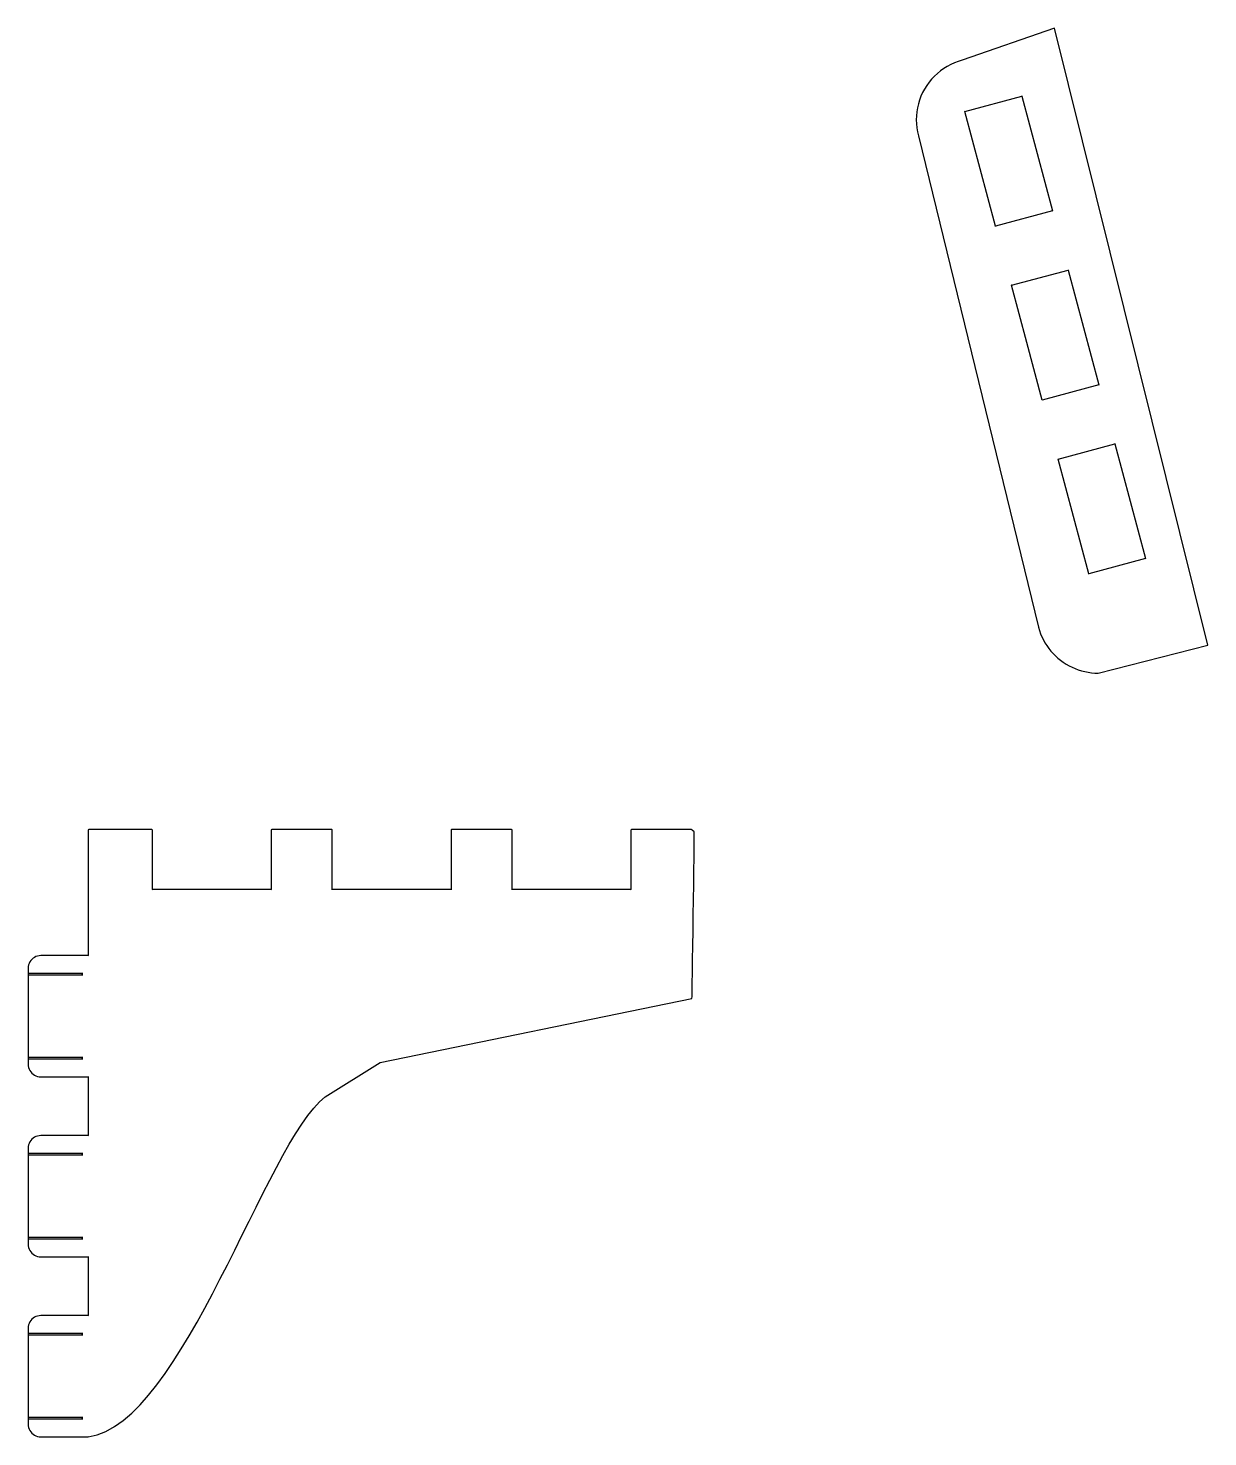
# Model space of a CAD drawing. Extents: x -289 to -96, y -184 to 46.
import ezdxf

# ---------------------------------------------------------------- set-up
doc = ezdxf.new("R2010")
doc.units = 0
doc.layers.add('Layer_1', color=7, linetype='CONTINUOUS')

msp = doc.modelspace()

# ---------------------------------------------------------------- linework, layer by layer
at = {"layer": 'Layer_1', "color": 7}
for points in [[(-114.40253, -59.18259), (-96.48377, -54.62022), (-121.56344, 46.16786), (-136.63916, 40.93349)], [(-143.78116, 28.56342), (-124.15853, -51.69654)], [(-279.44679, -84.8355), (-279.44679, -94.63556), (-279.44679, -105.33562), (-287.18679, -105.33562)], [(-269.04679, -84.7355), (-279.34679, -84.7355)], [(-249.54679, -84.8355), (-249.54679, -94.53556), (-268.94679, -94.53556), (-268.94679, -84.8355)], [(-239.64679, -84.7355), (-249.44679, -84.7355)], [(-220.14679, -84.8355), (-220.14679, -94.53556), (-239.54679, -94.53556), (-239.54679, -84.8355)], [(-210.24679, -84.7355), (-220.04679, -84.7355)], [(-190.74679, -84.8355), (-190.74679, -94.53556), (-210.14679, -94.53556), (-210.14679, -84.8355)], [(-180.84679, -84.7355), (-190.64679, -84.7355)], [(-180.40725, -85.09139), (-180.74679, -84.8355)], [(-289.24679, -107.39563), (-289.24679, -108.37564)], [(-289.24679, -108.37564), (-289.24679, -122.09572)], [(-280.32679, -108.27564), (-289.14679, -108.27564)], [(-289.14679, -108.47564), (-280.32679, -108.47564)], [(-240.70501, -128.41554), (-231.74322, -122.81208), (-180.77576, -112.33578)], [(-289.24679, -122.09572), (-289.24679, -123.07573)], [(-280.32679, -121.99572), (-289.14679, -121.99572)], [(-289.14679, -122.19572), (-280.32679, -122.19572)], [(-287.18679, -125.13574), (-279.44679, -125.13574), (-279.44679, -134.7358), (-287.18679, -134.7358)], [(-289.24679, -136.79581), (-289.24679, -137.77581)], [(-289.24679, -137.77582), (-289.24679, -151.49591)], [(-280.32679, -137.67582), (-289.14679, -137.67582)], [(-289.14679, -137.87582), (-280.32679, -137.87582)], [(-289.24679, -151.49591), (-289.24679, -152.47591)], [(-280.32679, -151.39591), (-289.14679, -151.39591)], [(-289.14679, -151.59591), (-280.32679, -151.59591)], [(-287.18679, -154.53593), (-279.44679, -154.53593), (-279.44679, -164.13598), (-287.18679, -164.13598)], [(-289.24679, -166.19599), (-289.24679, -167.176)], [(-289.24679, -167.176), (-289.24679, -180.89608)], [(-280.32679, -167.076), (-289.14679, -167.076)], [(-289.14679, -167.276), (-280.32679, -167.276)], [(-289.24679, -180.89608), (-289.24679, -181.87609)], [(-280.32679, -180.79608), (-289.14679, -180.79608)], [(-289.14679, -180.99608), (-280.32679, -180.99608)], [(-287.18679, -183.9361), (-279.44679, -183.9361)]]:
    msp.add_lwpolyline(points, dxfattribs=at)
for points in [[(-133.66553, 23.19491), (-136.17653, 32.56496), (-126.90353, 35.04898), (-121.88253, 16.31087), (-131.15553, 13.82585)], [(-126.05653, -5.20326), (-128.56753, 4.16679), (-119.29453, 6.65081), (-114.27353, -12.0883), (-123.54653, -14.57232)], [(-118.44753, -33.60143), (-120.95753, -24.23238), (-111.68453, -21.74736), (-106.66353, -40.48648), (-115.93653, -42.97149)], [(-114.40253, -59.18259)], [(-240.70501, -128.41554)]]:
    msp.add_lwpolyline(points, close=True, dxfattribs=at)
for points in [[(-136.63916, 40.93349), (-138.35216, 40.47449), (-139.91316, 39.57349), (-141.16716, 38.31948)], [(-141.16716, 38.31948), (-142.42016, 37.06647), (-143.32216, 35.50446), (-143.78116, 33.79145)], [(-126.90353, 35.04898), (-126.80653, 35.07498), (-126.92953, 35.14598), (-126.90353, 35.04898)], [(-143.78116, 33.79145), (-144.24016, 32.07944), (-144.24016, 30.27643), (-143.78116, 28.56342)], [(-136.17653, 32.56496), (-136.20253, 32.66096), (-136.27253, 32.53896), (-136.17653, 32.56496)], [(-121.88253, 16.31087), (-121.85653, 16.21387), (-121.78553, 16.33587), (-121.88253, 16.31087)], [(-131.15553, 13.82585), (-131.25153, 13.79985), (-131.12953, 13.72885), (-131.15553, 13.82585)], [(-119.29453, 6.65081), (-119.19753, 6.67681), (-119.32053, 6.74781), (-119.29453, 6.65081)], [(-128.56753, 4.16679), (-128.59353, 4.26279), (-128.66353, 4.14079), (-128.56753, 4.16679)], [(-114.27353, -12.0883), (-114.24753, -12.1843), (-114.17653, -12.0623), (-114.27353, -12.0883)], [(-123.54653, -14.57232), (-123.64253, -14.59832), (-123.52053, -14.66932), (-123.54653, -14.57232)], [(-111.68453, -21.74736), (-111.58853, -21.72136), (-111.71053, -21.65036), (-111.68453, -21.74736)], [(-120.95753, -24.23238), (-120.98353, -24.13538), (-121.05453, -24.25838), (-120.95753, -24.23238)], [(-106.66353, -40.48648), (-106.63753, -40.58348), (-106.56753, -40.46048), (-106.66353, -40.48648)], [(-115.93653, -42.97149), (-116.03353, -42.99649), (-115.91053, -43.06749), (-115.93653, -42.97149)], [(-124.15853, -51.69654), (-123.77653, -53.12055), (-123.08753, -54.44456), (-122.13953, -55.57457)], [(-122.13953, -55.57457), (-121.19153, -56.70457), (-120.00753, -57.61258), (-118.67153, -58.23658)], [(-118.67153, -58.23658), (-117.33453, -58.85959), (-115.87753, -59.18259), (-114.40253, -59.18259)], [(-279.34679, -84.7355), (-279.40179, -84.7355), (-279.44679, -84.7805), (-279.44679, -84.8355)], [(-268.94679, -84.8355), (-268.94679, -84.7805), (-268.99179, -84.7355), (-269.04679, -84.7355)], [(-249.44679, -84.7355), (-249.50179, -84.7355), (-249.54679, -84.7805), (-249.54679, -84.8355)], [(-239.54679, -84.8355), (-239.54679, -84.7805), (-239.59179, -84.7355), (-239.64679, -84.7355)], [(-220.04679, -84.7355), (-220.10179, -84.7355), (-220.14679, -84.7805), (-220.14679, -84.8355)], [(-210.14679, -84.8355), (-210.14679, -84.7805), (-210.19179, -84.7355), (-210.24679, -84.7355)], [(-190.64679, -84.7355), (-190.70179, -84.7355), (-190.74679, -84.7805), (-190.74679, -84.8355)], [(-180.74679, -84.8355), (-180.79069, -84.8024), (-180.79179, -84.7355), (-180.84679, -84.7355)], [(-180.77576, -112.33578), (-180.77576, -112.33578), (-180.32739, -85.15158), (-180.40725, -85.09139)], [(-268.94679, -94.53556), (-269.04679, -94.53556), (-268.94679, -94.63556), (-268.94679, -94.53556)], [(-249.54679, -94.53556), (-249.54679, -94.63556), (-249.44679, -94.53556), (-249.54679, -94.53556)], [(-239.54679, -94.53556), (-239.64679, -94.53556), (-239.54679, -94.63556), (-239.54679, -94.53556)], [(-220.14679, -94.53556), (-220.14679, -94.63556), (-220.04679, -94.53556), (-220.14679, -94.53556)], [(-210.14679, -94.53556), (-210.24679, -94.53556), (-210.14679, -94.63556), (-210.14679, -94.53556)], [(-190.74679, -94.53556), (-190.74679, -94.63556), (-190.64679, -94.53556), (-190.74679, -94.53556)], [(-288.21679, -105.61162), (-288.52979, -105.79262), (-288.78979, -106.05262), (-288.97079, -106.36563)], [(-287.18679, -105.33562), (-287.54879, -105.33562), (-287.90379, -105.43062), (-288.21679, -105.61162)], [(-279.44679, -105.33562), (-279.44679, -105.43562), (-279.34679, -105.33562), (-279.44679, -105.33562)], [(-288.97079, -106.36563), (-289.15179, -106.67863), (-289.24679, -107.03363), (-289.24679, -107.39563)], [(-289.14679, -108.27564), (-289.20179, -108.27564), (-289.24679, -108.32064), (-289.24679, -108.37564)], [(-289.24679, -108.37564), (-289.24679, -108.43064), (-289.20179, -108.47564), (-289.14679, -108.47564)], [(-280.42679, -108.37564), (-280.42679, -108.35764), (-280.42179, -108.34064), (-280.41379, -108.32564)], [(-280.41379, -108.42564), (-280.42179, -108.41064), (-280.42679, -108.39264), (-280.42679, -108.37564)], [(-280.41379, -108.32564), (-280.40479, -108.31064), (-280.39179, -108.29764), (-280.37679, -108.28864)], [(-280.37679, -108.46164), (-280.39179, -108.45164), (-280.40479, -108.44064), (-280.41379, -108.42564)], [(-280.37679, -108.28864), (-280.36179, -108.27864), (-280.34479, -108.27564), (-280.32679, -108.27564)], [(-280.32679, -108.47564), (-280.34479, -108.47564), (-280.36179, -108.47564), (-280.37679, -108.46164)], [(-289.14679, -121.99572), (-289.20179, -121.99572), (-289.24679, -122.04072), (-289.24679, -122.09572)], [(-289.24679, -122.09572), (-289.24679, -122.15072), (-289.20179, -122.19572), (-289.14679, -122.19572)], [(-289.24679, -123.07573), (-289.24679, -123.43673), (-289.15179, -123.79273), (-288.97079, -124.10573)], [(-288.97079, -124.10573), (-288.78979, -124.41873), (-288.52979, -124.67874), (-288.21679, -124.85974)], [(-280.42679, -122.09572), (-280.42679, -122.07772), (-280.42179, -122.06072), (-280.41379, -122.04572)], [(-280.41379, -122.14572), (-280.42179, -122.13072), (-280.42679, -122.11272), (-280.42679, -122.09572)], [(-280.41379, -122.04572), (-280.40479, -122.03072), (-280.39179, -122.01772), (-280.37679, -122.00872)], [(-280.37679, -122.18172), (-280.39179, -122.17172), (-280.40479, -122.16072), (-280.41379, -122.14572)], [(-280.37679, -122.00872), (-280.36179, -121.99872), (-280.34479, -121.99572), (-280.32679, -121.99572)], [(-280.32679, -122.19572), (-280.34479, -122.19572), (-280.36179, -122.18572), (-280.37679, -122.18172)], [(-288.21679, -124.85974), (-287.90379, -125.04074), (-287.54879, -125.13574), (-287.18679, -125.13574)], [(-279.44679, -125.13574), (-279.34679, -125.13574), (-279.44679, -125.03574), (-279.44679, -125.13574)], [(-279.44679, -183.9361), (-263.89552, -181.86239), (-250.47284, -135.88868), (-240.70501, -128.41554)], [(-288.21679, -135.0118), (-288.52979, -135.1928), (-288.78979, -135.4528), (-288.97079, -135.7658)], [(-287.18679, -134.7358), (-287.54879, -134.7358), (-287.90379, -134.8308), (-288.21679, -135.0118)], [(-279.44679, -134.7358), (-279.44679, -134.8358), (-279.34679, -134.7358), (-279.44679, -134.7358)], [(-288.97079, -135.7658), (-289.15179, -136.0788), (-289.24679, -136.43381), (-289.24679, -136.79581)], [(-289.14679, -137.67582), (-289.20179, -137.67582), (-289.24679, -137.72082), (-289.24679, -137.77582)], [(-289.24679, -137.77581), (-289.24679, -137.83081), (-289.20179, -137.87582), (-289.14679, -137.87582)], [(-280.42679, -137.77582), (-280.42679, -137.75782), (-280.42179, -137.74082), (-280.41379, -137.72582)], [(-280.41379, -137.82582), (-280.42179, -137.81082), (-280.42679, -137.79282), (-280.42679, -137.77582)], [(-280.41379, -137.72582), (-280.40479, -137.71082), (-280.39179, -137.69782), (-280.37679, -137.68882)], [(-280.37679, -137.86182), (-280.39179, -137.85182), (-280.40479, -137.84082), (-280.41379, -137.82582)], [(-280.37679, -137.68882), (-280.36179, -137.67882), (-280.34479, -137.67582), (-280.32679, -137.67582)], [(-280.32679, -137.87582), (-280.34479, -137.87582), (-280.36179, -137.86582), (-280.37679, -137.86182)], [(-289.14679, -151.39591), (-289.20179, -151.39591), (-289.24679, -151.44091), (-289.24679, -151.49591)], [(-289.24679, -151.49591), (-289.24679, -151.55091), (-289.20179, -151.59591), (-289.14679, -151.59591)], [(-280.42679, -151.49591), (-280.42679, -151.47791), (-280.42179, -151.46091), (-280.41379, -151.44591)], [(-280.41379, -151.54591), (-280.42179, -151.53091), (-280.42679, -151.51291), (-280.42679, -151.49591)], [(-280.41379, -151.44591), (-280.40479, -151.43091), (-280.39179, -151.41791), (-280.37679, -151.40891)], [(-280.37679, -151.58191), (-280.39179, -151.57191), (-280.40479, -151.56091), (-280.41379, -151.54591)], [(-280.37679, -151.40891), (-280.36179, -151.39891), (-280.34479, -151.39591), (-280.32679, -151.39591)], [(-280.32679, -151.59591), (-280.34479, -151.59591), (-280.36179, -151.58591), (-280.37679, -151.58191)], [(-289.24679, -152.47591), (-289.24679, -152.83691), (-289.15179, -153.19292), (-288.97079, -153.50592)], [(-288.97079, -153.50592), (-288.78979, -153.81892), (-288.52979, -154.07892), (-288.21679, -154.25992)], [(-288.21679, -154.25992), (-287.90379, -154.44092), (-287.54879, -154.53593), (-287.18679, -154.53593)], [(-279.44679, -154.53593), (-279.34679, -154.53593), (-279.44679, -154.43592), (-279.44679, -154.53593)], [(-288.97079, -165.16599), (-289.15179, -165.47899), (-289.24679, -165.83399), (-289.24679, -166.19599)], [(-288.21679, -164.41198), (-288.52979, -164.59299), (-288.78979, -164.85299), (-288.97079, -165.16599)], [(-287.18679, -164.13598), (-287.54879, -164.13598), (-287.90379, -164.23098), (-288.21679, -164.41198)], [(-279.44679, -164.13598), (-279.44679, -164.23598), (-279.34679, -164.13598), (-279.44679, -164.13598)], [(-289.14679, -167.076), (-289.20179, -167.076), (-289.24679, -167.121), (-289.24679, -167.176)], [(-289.24679, -167.176), (-289.24679, -167.231), (-289.20179, -167.276), (-289.14679, -167.276)], [(-280.42679, -167.176), (-280.42679, -167.158), (-280.42179, -167.141), (-280.41379, -167.126)], [(-280.41379, -167.226), (-280.42179, -167.211), (-280.42679, -167.193), (-280.42679, -167.176)], [(-280.41379, -167.126), (-280.40479, -167.111), (-280.39179, -167.098), (-280.37679, -167.089)], [(-280.37679, -167.262), (-280.39179, -167.252), (-280.40479, -167.241), (-280.41379, -167.226)], [(-280.37679, -167.089), (-280.36179, -167.079), (-280.34479, -167.076), (-280.32679, -167.076)], [(-280.32679, -167.276), (-280.34479, -167.276), (-280.36179, -167.276), (-280.37679, -167.262)], [(-289.14679, -180.79608), (-289.20179, -180.79608), (-289.24679, -180.84108), (-289.24679, -180.89608)], [(-289.24679, -180.89608), (-289.24679, -180.95108), (-289.20179, -180.99608), (-289.14679, -180.99608)], [(-280.42679, -180.89608), (-280.42679, -180.87808), (-280.42179, -180.86108), (-280.41379, -180.84608)], [(-280.41379, -180.94608), (-280.42179, -180.93108), (-280.42679, -180.91308), (-280.42679, -180.89608)], [(-280.41379, -180.84608), (-280.40479, -180.83108), (-280.39179, -180.81808), (-280.37679, -180.80908)], [(-280.37679, -180.98208), (-280.39179, -180.97208), (-280.40479, -180.96108), (-280.41379, -180.94608)], [(-280.37679, -180.80908), (-280.36179, -180.79908), (-280.34479, -180.79608), (-280.32679, -180.79608)], [(-280.32679, -180.99608), (-280.34479, -180.99608), (-280.36179, -180.99608), (-280.37679, -180.98208)], [(-289.24679, -181.87609), (-289.24679, -182.23709), (-289.15179, -182.59309), (-288.97079, -182.9061)], [(-288.97079, -182.9061), (-288.78979, -183.2191), (-288.52979, -183.4791), (-288.21679, -183.6601)], [(-288.21679, -183.6601), (-287.90379, -183.8411), (-287.54879, -183.9361), (-287.18679, -183.9361)], [(-279.44679, -183.9361), (-279.34679, -183.9361), (-279.44679, -183.8361), (-279.44679, -183.9361)]]:
    msp.add_open_spline(points, degree=3, dxfattribs=at)

doc.saveas('drawing.dxf')
